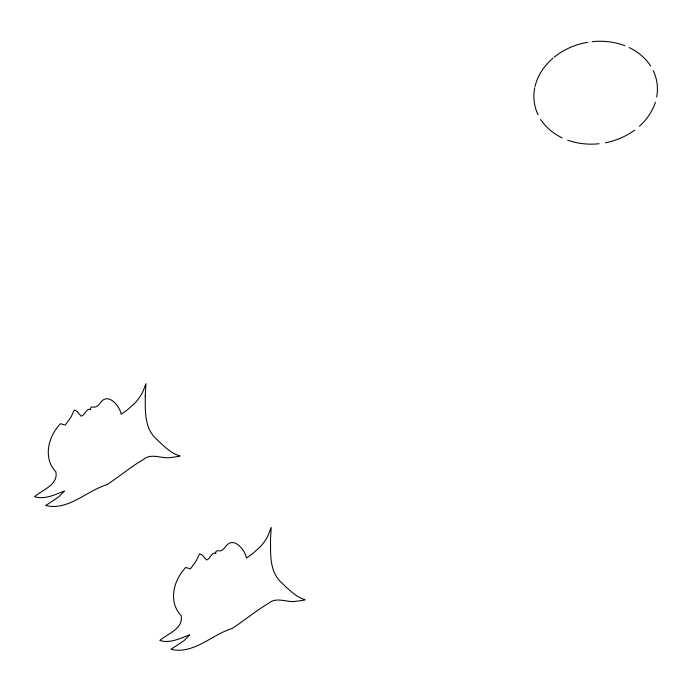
<?xml version="1.0" encoding="UTF-8"?>
<svg xmlns="http://www.w3.org/2000/svg" width="692" height="692" viewBox="0 0 692 692"><rect width="100%" height="100%" fill="white"/><g stroke="black" fill="none" stroke-linecap="round" stroke-linejoin="round"><path stroke-width="1.04" d="M653.222 70.645A62.124 51.018 -10.8 0 1 656.665 96.958M655.367 102.174A62.124 51.018 -10.8 0 1 639.382 126.281M634.694 130.087A62.124 51.018 -10.8 0 1 605.396 142.777M599.108 143.72A62.124 51.018 -10.8 0 1 567.682 140.147M562.198 137.864A62.124 51.018 -10.8 0 1 540.651 119.396M538.056 114.76A62.124 51.018 -10.8 0 1 534.743 87.823M535.02 86.552A62.124 51.018 -10.8 0 1 552.96 58.206M554.206 57.168A62.124 51.018 -10.8 0 1 587.776 42.29M592.179 41.684A62.124 51.018 -10.8 0 1 624.885 45.733M629.089 47.54A62.124 51.018 -10.8 0 1 650.636 66.008M145.242 395.902C145.389 410.269 144.178 426.895 155.242 437.941C162.62 444.852 169.972 452.888 179.868 456.011A40.292 33.086 -10.8 0 1 171.382 457.395C162.04 459.384 151.643 452.447 143.452 459.462C130.65 466.927 119.37 476.598 106.975 484.634C86.621 490.87 68.188 510.973 45.715 505.532L58.837 496.839L64.391 491.061C55.118 494.529 44.573 499.953 34.6 496.674C42.437 489.737 58.526 484.919 55.836 471.78C42.636 457.957 48.362 436.15 60.498 423.677L65.16 425.13L71.016 417.017L74.286 409.993L77.167 411.42L81.137 416.186C85.453 415.217 86.085 407.692 90.678 409.595C89.874 408.306 91.136 406.853 92.503 406.913C96.153 408.289 99.077 404.768 100.937 402.069C108.497 392.39 119.837 406.178 121.169 414.248L126.472 410.633L134.914 403.116A54.789 44.989 -10.8 0 0 142.984 391.438L145.951 383.671L145.242 395.902M270.511 539.682C270.65 554.05 269.439 570.675 280.502 581.721C287.881 588.633 295.233 596.668 305.129 599.791A40.292 33.086 -10.8 0 1 296.643 601.175C287.301 603.164 276.904 596.227 268.712 603.242C255.91 610.707 244.631 620.378 232.235 628.414C211.882 634.651 193.449 654.753 170.976 649.312L184.098 640.619L189.651 634.841C180.378 638.309 169.843 643.733 159.861 640.455C167.706 633.517 183.787 628.699 181.105 615.56C167.897 601.737 173.623 579.931 185.759 567.457L190.43 568.911L196.286 560.797L199.547 553.773L202.427 555.2L206.406 559.966C210.723 558.998 211.354 551.472 215.939 553.375C215.134 552.086 216.397 550.633 217.764 550.694C221.414 552.078 224.338 548.548 226.197 545.85C233.758 536.17 245.098 549.958 246.43 558.029L251.741 554.422L260.175 546.896A54.789 44.989 -10.8 0 0 268.245 535.219L271.212 527.451L270.511 539.682"/></g></svg>
